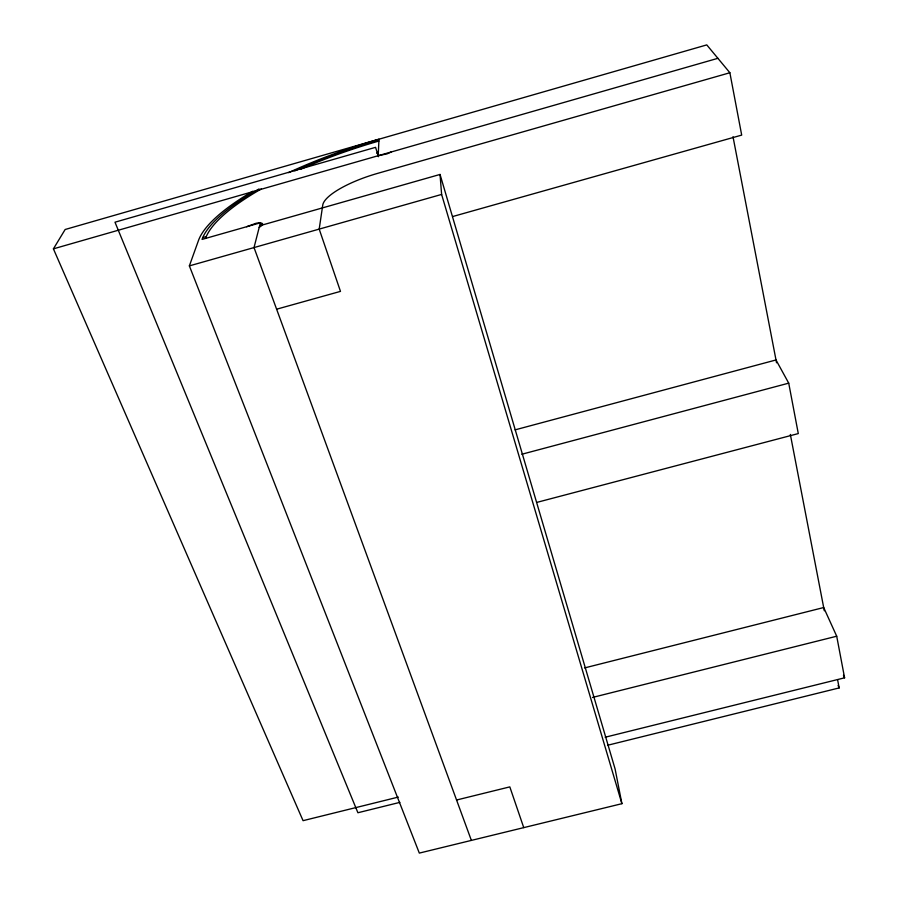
<?xml version="1.0" encoding="UTF-8"?>
<svg xmlns="http://www.w3.org/2000/svg" width="898" height="898" viewBox="0 0 898 898"><rect width="100%" height="100%" fill="white"/><g stroke="black" fill="none" stroke-linecap="round" stroke-linejoin="round"><path stroke-width="1.35" d="M374.006 142.468L374.062 141.547M259.196 227.452L262.115 225.252L262.553 223.546L260.386 222.805L254.022 247.567L471.371 840.405M259.623 225.78L440.042 174.448L615.096 768.98L621.899 803.688L419.321 853.1L189.366 265.887L198.503 240.428A189.242 53.543 -17.6 0 1 252.899 191.195M205.552 238.419L206.304 236.488A181.587 51.354 -17.6 0 1 261.329 188.928M398.308 797.087L303.064 820.671L53.409 248.847L65.15 229.495L706.771 44.9L729.872 72.749L741.692 135.104L452.715 216.53M376.756 153.199L378.372 151.953M246.602 226.734L256.244 223.209L260.386 222.805L261.34 225.443M391.281 151.964L387.117 153.85L378.193 155.713L378.934 140.122L373.725 141.648A185.415 52.454 -17.6 0 0 294.791 170.856M378.889 141.042L373.77 142.535A181.587 51.354 -17.6 0 0 300.909 169.161M53.409 248.847L717.895 58.314M729.872 72.749L377.351 173.449A56.462 15.883 -17.6 0 0 322.752 205.058L319.194 229.102L340.477 291.379L276.618 309.204M202.757 237.577L206.271 236.578M260.386 222.805L202.028 239.418L202.802 237.454A185.415 52.454 -17.6 0 1 259.107 188.917M189.366 265.887L441.614 194.428L440.042 174.448M515.104 429.861L775.995 359.963L788.725 383.154L798.288 433.577L536.903 502.375M521.794 454.253L788.725 383.154M584.564 667.932L823.691 607.542L836.712 636.222L844.591 677.822L605.162 737.236M592.5 697.443L836.712 636.222M607.856 745.205L839.17 687.924L837.576 679.663M399.891 802.363L357.909 812.746L114.989 222.199L375.566 147.339L378.507 156.701M456.566 800.017L509.817 786.884L523.747 827.63M843.458 675.262L844.591 677.822M838.103 685.455L839.17 687.924M441.614 194.428L621.899 803.688M733.004 136.721L776.545 362.792M790.341 434.43L824.308 610.775M288.572 172.663A189.242 53.543 -17.6 0 1 378.978 139.212"/></g></svg>
